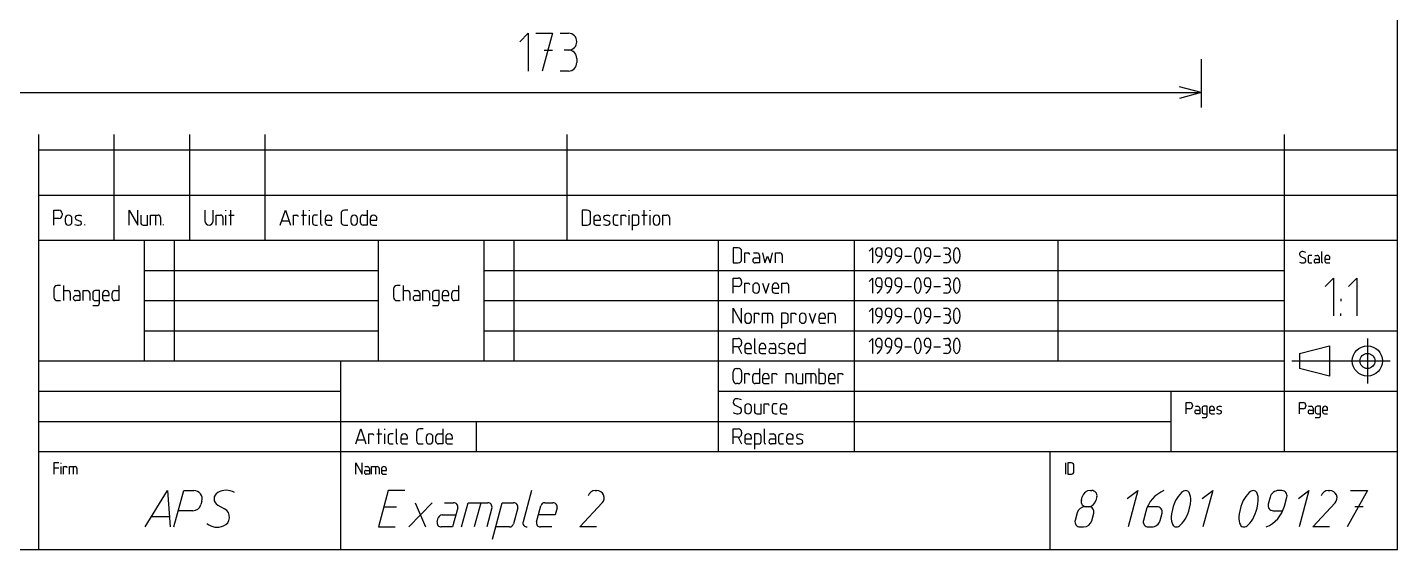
# Model space of a CAD drawing. Header units: millimetres. Extents: x 10 to 287, y 10 to 200.
# Drawn here: x 105.5 to 287, y 10 to 79.2 of the extents above; entities that cross this region are included whole.
import ezdxf

# ---------------------------------------------------------------- set-up
doc = ezdxf.new("R2010")
doc.units = ezdxf.units.MM
doc.layers.add('border', color=7, linetype='CONTINUOUS')
doc.layers.add('default', color=7, linetype='CONTINUOUS')

msp = doc.modelspace()

# ---------------------------------------------------------------- linework, layer by layer
at = {"layer": 'border', "color": 0, "linetype": 'CONTINUOUS'}
for p, q in [((287.000031, 10.000061), (287, 200)), ((107.000031, 10.000061), (107.000031, 65.000023)), ((117.000031, 51.000015), (117.000031, 65.000023)), ((127.000031, 51.000015), (127.000031, 65.000023)), ((137.000031, 51.000015), (137.000031, 65.000023)), ((177.000031, 51.000015), (177.000031, 65.000023)), ((272.000031, 23.000061), (272.000031, 65.000061)), ((107.000031, 63.000015), (287.000031, 63.000061)), ((107.000031, 57.000015), (287.000031, 57.000061)), ((109, 53), (109, 55)), ((109, 55), (109.666667, 55)), ((110.111111, 54.555556), (110.111111, 54.333333)), ((119, 53), (119, 55)), ((119, 55), (120.111111, 53)), ((120.111111, 53), (120.111111, 55)), ((129, 55), (129, 53.555556)), ((130.111111, 53.555556), (130.111111, 55)), ((131.8, 54.888889), (131.8, 55)), ((132.422222, 55), (132.422222, 53)), ((139, 53), (139.666667, 55)), ((139.666667, 55), (140.333333, 53)), ((142.022222, 55), (142.022222, 53)), ((142.866667, 54.888889), (142.866667, 55)), ((144.333333, 55), (144.333333, 53.222222)), ((147.044444, 54.555556), (147.044444, 53.444444)), ((147.933333, 55), (147.488889, 55)), ((150.511111, 55), (150.511111, 53)), ((179.666667, 55), (179, 55)), ((179, 55), (179, 53)), ((180.111111, 53.444444), (180.111111, 54.555556)), ((185.222225, 54.888889), (185.222225, 55)), ((187.133337, 55), (187.133337, 53)), ((187.977781, 54.888889), (187.977781, 55)), ((109.666667, 53.888889), (109, 53.888889)), ((110.511111, 53.888889), (110.511111, 53.444444)), ((111.4, 53.444444), (111.4, 53.888889)), ((111.981017, 53.760687), (112.507872, 53.545576)), ((113.088892, 53), (113.088892, 53.111111)), ((120.511111, 54.333333), (120.511111, 53.333333)), ((120.844444, 53), (121.4, 53)), ((121.4, 53), (121.4, 54.333333)), ((121.8, 53), (121.8, 54.333333)), ((121.8, 54.333333), (122.8, 54.333333)), ((122.466667, 54.333333), (122.466667, 53)), ((123.133333, 54), (123.133333, 53)), ((123.533333, 53), (123.533333, 53.111111)), ((130.511111, 53), (130.511111, 54.333333)), ((130.511111, 54.333333), (131.066667, 54.333333)), ((131.4, 54), (131.4, 53)), ((131.8, 53), (131.8, 54.333333)), ((132.2, 54.333333), (132.866667, 54.333333)), ((139.185181, 53.555556), (140.148153, 53.555556)), ((140.733333, 53), (140.733333, 54.333333)), ((140.733333, 54.333333), (141.177778, 54.333333)), ((141.8, 54.333333), (142.466667, 54.333333)), ((142.866667, 53), (142.866667, 54.333333)), ((143.266667, 54), (143.266667, 53.333333)), ((143.933333, 54.333333), (143.6, 54.333333)), ((143.6, 53), (143.933333, 53)), ((144.955556, 53.888889), (144.955556, 53.333333)), ((144.955556, 53.666667), (145.844444, 53.666667)), ((145.288889, 53), (145.844444, 53)), ((145.844444, 53.666667), (145.844444, 53.888889)), ((147.488889, 53), (147.933333, 53)), ((148.333333, 53.888889), (148.333333, 53.444444)), ((149.222222, 53.444444), (149.222222, 53.888889)), ((149.622222, 53.333333), (149.622222, 54)), ((149.955556, 54.333333), (150.511111, 54.333333)), ((150.511111, 53), (149.955556, 53)), ((150.911111, 53.888889), (150.911111, 53.333333)), ((150.911111, 53.666667), (151.8, 53.666667)), ((151.244444, 53), (151.8, 53)), ((151.8, 53.666667), (151.8, 53.888889)), ((179, 53), (179.666667, 53)), ((180.511111, 53.888889), (180.511111, 53.333333)), ((180.511111, 53.666667), (181.4, 53.666667)), ((180.844444, 53), (181.4, 53)), ((181.4, 53.666667), (181.4, 53.888889)), ((181.981017, 53.760687), (182.507872, 53.545576)), ((183.088892, 54), (183.088892, 53.333333)), ((183.755559, 54.333333), (183.422225, 54.333333)), ((183.422225, 53), (183.755559, 53)), ((184.155559, 53), (184.155559, 54.333333)), ((184.155559, 54.333333), (184.600003, 54.333333)), ((185.222225, 53), (185.222225, 54.333333)), ((186.177781, 54.333333), (185.622225, 54.333333)), ((185.622225, 54.333333), (185.622225, 52.333333)), ((185.622225, 53), (186.177781, 53)), ((186.511114, 53.333333), (186.511114, 54)), ((186.911114, 54.333333), (187.577781, 54.333333)), ((187.977781, 53), (187.977781, 54.333333)), ((188.377781, 53.888889), (188.377781, 53.444444)), ((189.26667, 53.444444), (189.26667, 53.888889)), ((189.66667, 53), (189.66667, 54.333333)), ((189.66667, 54.333333), (190.222225, 54.333333)), ((190.555559, 54), (190.555559, 53)), ((107.000031, 51.000015), (287.000031, 51.000061)), ((121.000031, 35.000023), (121.000031, 51.000015)), ((125.000031, 35.000031), (125.000031, 51.000015)), ((152.000031, 35.000031), (152.000031, 51.000031)), ((166.000031, 35.000031), (166.000031, 51.000031)), ((170.000031, 35.000031), (170.000031, 51.000031)), ((197.000031, 51.000038), (197.000031, 23.000046)), ((215.000031, 51.000046), (215.000031, 23.000046)), ((242.000031, 51.000046), (242.000015, 35.000053)), ((199.666667, 50), (199, 50)), ((199, 50), (199, 48)), ((200.111111, 48.444444), (200.111111, 49.555556)), ((200.511111, 48), (200.511111, 49.333333)), ((200.511111, 49.333333), (200.955556, 49.333333)), ((201.688889, 49.333333), (202.133333, 49.333333)), ((202.866667, 49.333333), (203.2, 48)), ((203.866667, 48), (204.2, 49.333333)), ((204.6, 48), (204.6, 49.333333)), ((204.6, 49.333333), (205.155556, 49.333333)), ((217, 49.555556), (217.444444, 50)), ((217.444444, 50), (217.444444, 48)), ((217.844444, 49.555556), (217.844444, 49.333333)), ((218.733333, 49.1547), (218.733333, 49.555556)), ((219.133333, 49.555556), (219.133333, 49.333333)), ((220.022222, 49.1547), (220.022222, 49.555556)), ((220.422222, 49.555556), (220.422222, 49.333333)), ((221.311111, 49.1547), (221.311111, 49.555556)), ((224.288904, 49.555556), (224.288904, 49.333333)), ((225.177793, 49.1547), (225.177793, 49.555556)), ((226.866682, 50), (227.311126, 50)), ((227.311126, 49.111111), (227.088904, 49.111111)), ((276.899969, 49.499954), (276.899969, 48.166621)), ((199, 48), (199.666667, 48)), ((201.911111, 48.666667), (202.466667, 48.666667)), ((202.466667, 48), (201.911111, 48)), ((202.466667, 49), (202.466667, 48)), ((203.2, 48), (203.533333, 48.888889)), ((203.533333, 48.888889), (203.866667, 48)), ((205.488889, 49), (205.488889, 48)), ((218.288889, 48.888889), (218.706573, 48.888889)), ((219.577778, 48.888889), (219.995462, 48.888889)), ((220.866667, 48.888889), (221.284351, 48.888889)), ((221.711111, 48.888889), (222.6, 48.888889)), ((224.733348, 48.888889), (225.151032, 48.888889)), ((225.577793, 48.888889), (226.466682, 48.888889)), ((227.311126, 48), (226.866682, 48)), ((227.75557, 48.666667), (227.75557, 48.444444)), ((274.181874, 48.869669), (274.651397, 48.630239)), ((275.133302, 48.749954), (275.133302, 48.249954)), ((275.633302, 48.999954), (275.383302, 48.999954)), ((275.383302, 47.999954), (275.633302, 47.999954)), ((276.016636, 48.999954), (276.349969, 48.999954)), ((276.183302, 48.499954), (276.599969, 48.499954)), ((276.599969, 47.999954), (276.183302, 47.999954)), ((276.599969, 48.749954), (276.599969, 47.999954)), ((277.366636, 48.666621), (277.366636, 48.249954)), ((277.366636, 48.499954), (278.033302, 48.499954)), ((277.616636, 47.999954), (278.033302, 47.999954)), ((278.033302, 48.499954), (278.033302, 48.666621)), ((121.000031, 47.000023), (152.000031, 47.000031)), ((166.000031, 47.000031), (272.000031, 47.000061)), ((199, 44), (199, 46)), ((199, 46), (199.666667, 46)), ((200.111111, 45.555556), (200.111111, 45.333333)), ((217, 45.555556), (217.444444, 46)), ((217.444444, 46), (217.444444, 44)), ((217.844444, 45.555556), (217.844444, 45.333333)), ((218.733333, 45.1547), (218.733333, 45.555556)), ((219.133333, 45.555556), (219.133333, 45.333333)), ((220.022222, 45.1547), (220.022222, 45.555556)), ((220.422222, 45.555556), (220.422222, 45.333333)), ((221.311111, 45.1547), (221.311111, 45.555556)), ((224.288904, 45.555556), (224.288904, 45.333333)), ((225.177793, 45.1547), (225.177793, 45.555556)), ((226.866682, 46), (227.311126, 46)), ((277.388889, 44.888889), (278.5, 46)), ((278.5, 46), (278.5, 41)), ((280.5, 44.888889), (281.611111, 46)), ((281.611111, 46), (281.611111, 41)), ((109, 44.555556), (109, 43.444444)), ((109.888889, 45), (109.444444, 45)), ((110.288889, 45), (110.288889, 43)), ((110.288889, 44.333333), (110.844444, 44.333333)), ((111.177778, 44), (111.177778, 43)), ((111.688889, 44.333333), (112.133333, 44.333333)), ((111.911111, 43.666667), (112.466667, 43.666667)), ((112.466667, 44), (112.466667, 43)), ((112.866667, 43), (112.866667, 44.333333)), ((112.866667, 44.333333), (113.422222, 44.333333)), ((113.755556, 44), (113.755556, 43)), ((114.155556, 44), (114.155556, 43.333333)), ((115.044444, 44.333333), (114.488889, 44.333333)), ((115.044444, 42.666667), (115.044444, 44.333333)), ((115.444444, 43.888889), (115.444444, 43.333333)), ((115.444444, 43.666667), (116.333333, 43.666667)), ((116.333333, 43.666667), (116.333333, 43.888889)), ((116.733333, 43.333333), (116.733333, 44)), ((117.066667, 44.333333), (117.622222, 44.333333)), ((117.622222, 45), (117.622222, 43)), ((154, 44.555556), (154, 43.444444)), ((154.888889, 45), (154.444444, 45)), ((155.288889, 45), (155.288889, 43)), ((155.288889, 44.333333), (155.844444, 44.333333)), ((156.177778, 44), (156.177778, 43)), ((156.688889, 44.333333), (157.133333, 44.333333)), ((156.911111, 43.666667), (157.466667, 43.666667)), ((157.466667, 44), (157.466667, 43)), ((157.866667, 43), (157.866667, 44.333333)), ((157.866667, 44.333333), (158.422222, 44.333333)), ((158.755556, 44), (158.755556, 43)), ((159.155556, 44), (159.155556, 43.333333)), ((160.044444, 44.333333), (159.488889, 44.333333)), ((160.044444, 42.666667), (160.044444, 44.333333)), ((160.444444, 43.888889), (160.444444, 43.333333)), ((160.444444, 43.666667), (161.333333, 43.666667)), ((161.333333, 43.666667), (161.333333, 43.888889)), ((161.733333, 43.333333), (161.733333, 44)), ((162.066667, 44.333333), (162.622222, 44.333333)), ((162.622222, 45), (162.622222, 43)), ((199.666667, 44.888889), (199, 44.888889)), ((200.511111, 44), (200.511111, 45.333333)), ((200.511111, 45.333333), (200.955556, 45.333333)), ((201.577778, 44.888889), (201.577778, 44.444444)), ((202.466667, 44.444444), (202.466667, 44.888889)), ((202.866667, 45.333333), (203.311111, 44)), ((203.311111, 44), (203.755556, 45.333333)), ((204.155556, 44.888889), (204.155556, 44.333333)), ((204.155556, 44.666667), (205.044444, 44.666667)), ((204.488889, 44), (205.044444, 44)), ((205.044444, 44.666667), (205.044444, 44.888889)), ((205.444444, 44), (205.444444, 45.333333)), ((205.444444, 45.333333), (206, 45.333333)), ((206.333333, 45), (206.333333, 44)), ((218.288889, 44.888889), (218.706573, 44.888889)), ((219.577778, 44.888889), (219.995462, 44.888889)), ((220.866667, 44.888889), (221.284351, 44.888889)), ((221.711111, 44.888889), (222.6, 44.888889)), ((224.733348, 44.888889), (225.151032, 44.888889)), ((225.577793, 44.888889), (226.466682, 44.888889)), ((227.311126, 44), (226.866682, 44)), ((227.311126, 45.111111), (227.088904, 45.111111)), ((227.75557, 44.666667), (227.75557, 44.444444)), ((109.444444, 43), (109.888889, 43)), ((112.466667, 43), (111.911111, 43)), ((114.155556, 42.333333), (114.711111, 42.333333)), ((114.488889, 43), (115.044444, 43)), ((115.777778, 43), (116.333333, 43)), ((117.622222, 43), (117.066667, 43)), ((121.000031, 43.000023), (152.000031, 43.000031)), ((154.444444, 43), (154.888889, 43)), ((157.466667, 43), (156.911111, 43)), ((159.155556, 42.333333), (159.711111, 42.333333)), ((159.488889, 43), (160.044444, 43)), ((160.777778, 43), (161.333333, 43)), ((162.622222, 43), (162.066667, 43)), ((166.000031, 43.000031), (272.000031, 43.000061)), ((199, 40), (199, 42)), ((199, 42), (200.111111, 40)), ((200.111111, 40), (200.111111, 42)), ((217, 41.555556), (217.444444, 42)), ((217.444444, 42), (217.444444, 40)), ((226.866682, 42), (227.311126, 42)), ((279.5, 43.222222), (279.5, 42.944444)), ((200.511111, 40.888889), (200.511111, 40.444444)), ((201.4, 40.444444), (201.4, 40.888889)), ((201.8, 40), (201.8, 41.333333)), ((201.8, 41.333333), (202.244444, 41.333333)), ((202.866667, 40), (202.866667, 41.333333)), ((202.866667, 41.333333), (203.866667, 41.333333)), ((203.533333, 41.333333), (203.533333, 40)), ((204.2, 41), (204.2, 40)), ((205.955556, 41.333333), (205.4, 41.333333)), ((205.4, 41.333333), (205.4, 39.333333)), ((205.4, 40), (205.955556, 40)), ((206.288889, 40.333333), (206.288889, 41)), ((206.688889, 40), (206.688889, 41.333333)), ((206.688889, 41.333333), (207.133333, 41.333333)), ((207.755556, 40.888889), (207.755556, 40.444444)), ((208.644444, 40.444444), (208.644444, 40.888889)), ((209.044444, 41.333333), (209.488889, 40)), ((209.488889, 40), (209.933333, 41.333333)), ((210.333333, 40.888889), (210.333333, 40.333333)), ((210.333333, 40.666667), (211.222222, 40.666667)), ((210.666667, 40), (211.222222, 40)), ((211.222222, 40.666667), (211.222222, 40.888889)), ((211.622222, 40), (211.622222, 41.333333)), ((211.622222, 41.333333), (212.177778, 41.333333)), ((212.511111, 41), (212.511111, 40)), ((217.844444, 41.555556), (217.844444, 41.333333)), ((218.288889, 40.888889), (218.706573, 40.888889)), ((218.733333, 41.1547), (218.733333, 41.555556)), ((219.133333, 41.555556), (219.133333, 41.333333)), ((219.577778, 40.888889), (219.995462, 40.888889)), ((220.022222, 41.1547), (220.022222, 41.555556)), ((220.422222, 41.555556), (220.422222, 41.333333)), ((220.866667, 40.888889), (221.284351, 40.888889)), ((221.311111, 41.1547), (221.311111, 41.555556)), ((221.711111, 40.888889), (222.6, 40.888889)), ((224.288904, 41.555556), (224.288904, 41.333333)), ((224.733348, 40.888889), (225.151032, 40.888889)), ((225.177793, 41.1547), (225.177793, 41.555556)), ((225.577793, 40.888889), (226.466682, 40.888889)), ((227.311126, 40), (226.866682, 40)), ((227.311126, 41.111111), (227.088904, 41.111111)), ((227.75557, 40.666667), (227.75557, 40.444444)), ((279.5, 41), (279.5, 41.277778)), ((121.000031, 39.000023), (152.000031, 39.000031)), ((166.000031, 39.000031), (272.000031, 39.000061)), ((272.000031, 39.000061), (287.000031, 39.000061)), ((199, 36), (199, 38)), ((199, 38), (199.666667, 38)), ((199.666667, 36.888889), (199, 36.888889)), ((199.666667, 36.888889), (200.111111, 36)), ((200.111111, 37.555556), (200.111111, 37.333333)), ((200.511111, 36.888889), (200.511111, 36.333333)), ((200.511111, 36.666667), (201.4, 36.666667)), ((201.4, 36.666667), (201.4, 36.888889)), ((201.8, 38), (201.8, 36.222222)), ((202.422222, 36.888889), (202.422222, 36.333333)), ((202.422222, 36.666667), (203.311111, 36.666667)), ((203.311111, 36.666667), (203.311111, 36.888889)), ((203.822222, 37.333333), (204.266667, 37.333333)), ((204.044444, 36.666667), (204.6, 36.666667)), ((204.6, 37), (204.6, 36)), ((205.181017, 36.760687), (205.707872, 36.545576)), ((206.288892, 36.888889), (206.288892, 36.333333)), ((206.288892, 36.666667), (207.177781, 36.666667)), ((207.177781, 36.666667), (207.177781, 36.888889)), ((207.577781, 36.333333), (207.577781, 37)), ((207.911114, 37.333333), (208.46667, 37.333333)), ((208.46667, 38), (208.46667, 36)), ((217, 37.555556), (217.444444, 38)), ((217.444444, 38), (217.444444, 36)), ((217.844444, 37.555556), (217.844444, 37.333333)), ((218.288889, 36.888889), (218.706573, 36.888889)), ((218.733333, 37.1547), (218.733333, 37.555556)), ((219.133333, 37.555556), (219.133333, 37.333333)), ((219.577778, 36.888889), (219.995462, 36.888889)), ((220.022222, 37.1547), (220.022222, 37.555556)), ((220.422222, 37.555556), (220.422222, 37.333333)), ((220.866667, 36.888889), (221.284351, 36.888889)), ((221.311111, 37.1547), (221.311111, 37.555556)), ((221.711111, 36.888889), (222.6, 36.888889)), ((224.288904, 37.555556), (224.288904, 37.333333)), ((224.733348, 36.888889), (225.151032, 36.888889)), ((225.177793, 37.1547), (225.177793, 37.555556)), ((225.577793, 36.888889), (226.466682, 36.888889)), ((226.866682, 38), (227.311126, 38)), ((227.311126, 37.111111), (227.088904, 37.111111)), ((227.75557, 36.666667), (227.75557, 36.444444)), ((274, 36), (278, 37)), ((278, 37), (278, 33)), ((107.000031, 35.000023), (272.000031, 35.000061)), ((147.000031, 10.000061), (147.000031, 35.000031)), ((200.844444, 36), (201.4, 36)), ((202.755556, 36), (203.311111, 36)), ((204.6, 36), (204.044444, 36)), ((206.622225, 36), (207.177781, 36)), ((208.46667, 36), (207.911114, 36)), ((227.311126, 36), (226.866682, 36)), ((274, 36), (274, 34)), ((199, 32.444444), (199, 33.555556)), ((199.444444, 34), (199.666667, 34)), ((200.111111, 33.555556), (200.111111, 32.444444)), ((200.511111, 32), (200.511111, 33.333333)), ((200.511111, 33.333333), (200.955556, 33.333333)), ((201.577778, 32.333333), (201.577778, 33)), ((201.911111, 33.333333), (202.466667, 33.333333)), ((202.466667, 34), (202.466667, 32)), ((202.866667, 32.888889), (202.866667, 32.333333)), ((203.755556, 32.666667), (203.755556, 32.888889)), ((204.155556, 32), (204.155556, 33.333333)), ((204.155556, 33.333333), (204.6, 33.333333)), ((206.022222, 32), (206.022222, 33.333333)), ((206.022222, 33.333333), (206.577778, 33.333333)), ((206.911111, 33), (206.911111, 32)), ((207.311111, 33.333333), (207.311111, 32.333333)), ((208.2, 32), (208.2, 33.333333)), ((208.6, 32), (208.6, 33.333333)), ((208.6, 33.333333), (209.6, 33.333333)), ((209.266667, 33.333333), (209.266667, 32)), ((209.933333, 33), (209.933333, 32)), ((210.333333, 34), (210.333333, 32)), ((210.888889, 33.333333), (210.333333, 33.333333)), ((211.222222, 32.333333), (211.222222, 33)), ((211.622222, 32.888889), (211.622222, 32.333333)), ((212.511111, 32.666667), (212.511111, 32.888889)), ((212.911111, 32), (212.911111, 33.333333)), ((212.911111, 33.333333), (213.355556, 33.333333)), ((278, 33), (274, 34)), ((107.000031, 31.000023), (147.000031, 31.000031)), ((197.000031, 31.000046), (287.000031, 31.000061)), ((199.666667, 32), (199.444444, 32)), ((202.466667, 32), (201.911111, 32)), ((202.866667, 32.666667), (203.755556, 32.666667)), ((203.2, 32), (203.755556, 32)), ((207.644444, 32), (208.2, 32)), ((210.333333, 32), (210.888889, 32)), ((211.622222, 32.666667), (212.511111, 32.666667)), ((211.955556, 32), (212.511111, 32)), ((257.000031, 23.000061), (257.000031, 31.000053)), ((199.24254, 29.15962), (199.868571, 28.84038)), ((201.8, 29.333333), (201.8, 28.333333)), ((202.688889, 28), (202.688889, 29.333333)), ((203.088889, 28), (203.088889, 29.333333)), ((203.088889, 29.333333), (203.533333, 29.333333)), ((204.822222, 29.333333), (204.488889, 29.333333)), ((258.999969, 27.999954), (258.999969, 29.499954)), ((258.999969, 29.499954), (259.499969, 29.499954)), ((259.833302, 29.166621), (259.833302, 28.999954)), ((273.999969, 27.999954), (273.999969, 29.499954)), ((273.999969, 29.499954), (274.499969, 29.499954)), ((274.833302, 29.166621), (274.833302, 28.999954)), ((200.511111, 28.888889), (200.511111, 28.444444)), ((201.4, 28.444444), (201.4, 28.888889)), ((202.133333, 28), (202.688889, 28)), ((204.155556, 29), (204.155556, 28.333333)), ((204.488889, 28), (204.822222, 28)), ((205.222222, 28.888889), (205.222222, 28.333333)), ((205.222222, 28.666667), (206.111111, 28.666667)), ((205.555556, 28), (206.111111, 28)), ((206.111111, 28.666667), (206.111111, 28.888889)), ((259.499969, 28.666621), (258.999969, 28.666621)), ((260.216636, 28.999954), (260.549969, 28.999954)), ((260.383302, 28.499954), (260.799969, 28.499954)), ((260.799969, 27.999954), (260.383302, 27.999954)), ((260.799969, 28.749954), (260.799969, 27.999954)), ((261.099969, 28.749954), (261.099969, 28.249954)), ((261.099969, 27.499954), (261.516636, 27.499954)), ((261.766636, 28.999954), (261.349969, 28.999954)), ((261.349969, 27.999954), (261.766636, 27.999954)), ((261.766636, 27.749954), (261.766636, 28.999954)), ((262.066636, 28.666621), (262.066636, 28.249954)), ((262.066636, 28.499954), (262.733302, 28.499954)), ((262.316636, 27.999954), (262.733302, 27.999954)), ((262.733302, 28.499954), (262.733302, 28.666621)), ((263.169065, 28.570469), (263.564206, 28.409136)), ((274.499969, 28.666621), (273.999969, 28.666621)), ((275.216636, 28.999954), (275.549969, 28.999954)), ((275.383302, 28.499954), (275.799969, 28.499954)), ((275.799969, 27.999954), (275.383302, 27.999954)), ((275.799969, 28.749954), (275.799969, 27.999954)), ((276.099969, 28.749954), (276.099969, 28.249954)), ((276.099969, 27.499954), (276.516636, 27.499954)), ((276.766636, 28.999954), (276.349969, 28.999954)), ((276.349969, 27.999954), (276.766636, 27.999954)), ((276.766636, 27.749954), (276.766636, 28.999954)), ((277.066636, 28.666621), (277.066636, 28.249954)), ((277.066636, 28.499954), (277.733302, 28.499954)), ((277.316636, 27.999954), (277.733302, 27.999954)), ((277.733302, 28.499954), (277.733302, 28.666621)), ((107.000031, 27.000031), (147.000031, 27.000031)), ((147.000031, 27.000031), (197.000031, 27.000046)), ((149, 24), (149.666667, 26)), ((149.666667, 26), (150.333333, 24)), ((152.022222, 26), (152.022222, 24)), ((152.866667, 25.888889), (152.866667, 26)), ((154.333333, 26), (154.333333, 24.222222)), ((157.044444, 25.555556), (157.044444, 24.444444)), ((157.933333, 26), (157.488889, 26)), ((160.511111, 26), (160.511111, 24)), ((165.000031, 23.000031), (165.000031, 27.000031)), ((197.000031, 27.000046), (257.000031, 27.000061)), ((199, 24), (199, 26)), ((199, 26), (199.666667, 26)), ((200.111111, 25.555556), (200.111111, 25.333333)), ((203.088889, 26), (203.088889, 24.222222)), ((149.185181, 24.555556), (150.148153, 24.555556)), ((150.733333, 24), (150.733333, 25.333333)), ((150.733333, 25.333333), (151.177778, 25.333333)), ((151.8, 25.333333), (152.466667, 25.333333)), ((152.866667, 24), (152.866667, 25.333333)), ((153.266667, 25), (153.266667, 24.333333)), ((153.933333, 25.333333), (153.6, 25.333333)), ((153.6, 24), (153.933333, 24)), ((154.955556, 24.888889), (154.955556, 24.333333)), ((154.955556, 24.666667), (155.844444, 24.666667)), ((155.288889, 24), (155.844444, 24)), ((155.844444, 24.666667), (155.844444, 24.888889)), ((157.488889, 24), (157.933333, 24)), ((158.333333, 24.888889), (158.333333, 24.444444)), ((159.222222, 24.444444), (159.222222, 24.888889)), ((159.622222, 24.333333), (159.622222, 25)), ((159.955556, 25.333333), (160.511111, 25.333333)), ((160.511111, 24), (159.955556, 24)), ((160.911111, 24.888889), (160.911111, 24.333333)), ((160.911111, 24.666667), (161.8, 24.666667)), ((161.244444, 24), (161.8, 24)), ((161.8, 24.666667), (161.8, 24.888889)), ((199.666667, 24.888889), (199, 24.888889)), ((199.666667, 24.888889), (200.111111, 24)), ((200.511111, 24.888889), (200.511111, 24.333333)), ((200.511111, 24.666667), (201.4, 24.666667)), ((200.844444, 24), (201.4, 24)), ((201.4, 24.666667), (201.4, 24.888889)), ((202.355556, 25.333333), (201.8, 25.333333)), ((201.8, 25.333333), (201.8, 23.333333)), ((201.8, 24), (202.355556, 24)), ((202.688889, 24.333333), (202.688889, 25)), ((203.822222, 25.333333), (204.266667, 25.333333)), ((204.044444, 24.666667), (204.6, 24.666667)), ((204.6, 24), (204.044444, 24)), ((204.6, 25), (204.6, 24)), ((205, 25), (205, 24.333333)), ((205.666667, 25.333333), (205.333333, 25.333333)), ((205.333333, 24), (205.666667, 24)), ((206.066667, 24.888889), (206.066667, 24.333333)), ((206.066667, 24.666667), (206.955556, 24.666667)), ((206.4, 24), (206.955556, 24)), ((206.955556, 24.666667), (206.955556, 24.888889)), ((207.536572, 24.760687), (208.063428, 24.545576)), ((107.000031, 23.000031), (287.000031, 23.000061)), ((241.000031, 10.000061), (241.000031, 23.000046)), ((109.666667, 21.5), (109, 21.5)), ((109, 21.5), (109, 20)), ((109, 20.833333), (109.666667, 20.833333)), ((109.966667, 21.416667), (109.966667, 21.5)), ((109.966667, 20), (109.966667, 21)), ((110.266667, 20), (110.266667, 21)), ((110.266667, 21), (110.6, 21)), ((111.066667, 20), (111.066667, 21)), ((111.066667, 21), (111.816667, 21)), ((111.566667, 21), (111.566667, 20)), ((112.066667, 20.75), (112.066667, 20)), ((149, 20), (149, 21.5)), ((149, 21.5), (149.833333, 20)), ((149.833333, 20), (149.833333, 21.5)), ((150.216667, 21), (150.55, 21)), ((150.383333, 20.5), (150.8, 20.5)), ((150.8, 20), (150.383333, 20)), ((150.8, 20.75), (150.8, 20)), ((151.1, 20), (151.1, 21)), ((151.1, 21), (151.85, 21)), ((151.6, 21), (151.6, 20)), ((152.1, 20.75), (152.1, 20)), ((152.4, 20.666667), (152.4, 20.25)), ((152.4, 20.5), (153.066667, 20.5)), ((152.65, 20), (153.066667, 20)), ((153.066667, 20.5), (153.066667, 20.666667)), ((243, 21.5), (243, 20)), ((243.8, 21.5), (243.3, 21.5)), ((243.3, 21.5), (243.3, 20)), ((243.3, 20), (243.8, 20)), ((244.133333, 20.333333), (244.133333, 21.166667)), ((121.083822, 13), (124.04457, 17.829633)), ((124.04457, 17.829633), (124.417156, 13)), ((124.917156, 13), (126.211237, 17.829633)), ((126.211237, 17.829633), (127.540989, 17.829628)), ((128.614258, 16.430944), (128.490764, 15.970039)), ((245.11085, 16.557306), (245.23092, 17.006083)), ((246.304189, 17.829628), (246.491059, 17.829633)), ((247.180519, 17.024694), (247.041731, 16.506667)), ((251.195352, 16.756378), (252.59404, 17.829633)), ((252.59404, 17.829633), (251.299925, 13)), ((257.601678, 16.488067), (257.416538, 16.075722)), ((259.552057, 16.078389), (259.59234, 16.488067)), ((261.106921, 16.756378), (262.505609, 17.829633)), ((262.505609, 17.829633), (261.211494, 13)), ((266.552463, 16.488067), (266.367323, 16.075722)), ((268.502842, 16.078389), (268.543125, 16.488067)), ((270.111009, 16.955444), (269.860528, 16.020678)), ((271.662455, 17.829633), (271.250264, 17.829633)), ((272.012559, 15.758717), (272.333232, 16.955444)), ((273.863437, 16.756378), (275.262126, 17.829633)), ((275.262126, 17.829633), (273.968011, 13)), ((277.802226, 17.829633), (278.011441, 17.829633)), ((283, 17.829633), (280.316996, 13)), ((280.777778, 17.829633), (283, 17.829633)), ((127.417495, 15.1465), (125.49231, 15.1465)), ((130.714572, 15.900228), (131.62681, 15.3968)), ((244.543258, 14.859583), (244.279246, 13.874178)), ((246.081174, 15.683128), (245.616526, 15.683128)), ((246.081174, 15.683128), (245.781627, 15.683128)), ((246.487905, 13.823544), (246.75195, 14.80895)), ((253.648951, 15.070917), (253.32828, 13.874183)), ((255.130173, 15.683128), (253.865423, 15.683128)), ((255.550502, 13.874189), (255.80095, 14.808956)), ((257.066807, 14.75125), (257.026524, 14.341567)), ((257.174907, 15.322294), (257.066807, 14.75125)), ((257.288059, 15.721033), (257.174907, 15.322294)), ((257.416538, 16.075722), (257.288059, 15.721033)), ((259.017186, 14.341567), (259.202326, 14.753911)), ((259.202326, 14.753911), (259.330804, 15.1086)), ((259.330804, 15.1086), (259.443957, 15.507339)), ((259.443957, 15.507339), (259.552057, 16.078389)), ((266.017592, 14.75125), (265.977309, 14.341567)), ((266.125692, 15.322294), (266.017592, 14.75125)), ((266.238844, 15.721033), (266.125692, 15.322294)), ((266.367323, 16.075722), (266.238844, 15.721033)), ((267.967971, 14.341567), (268.153111, 14.753911)), ((268.153111, 14.753911), (268.281589, 15.1086)), ((268.281589, 15.1086), (268.394742, 15.507339)), ((268.394742, 15.507339), (268.502842, 16.078389)), ((270.531304, 15.1465), (271.796054, 15.1465)), ((275.762126, 13), (278.724534, 16.196561)), ((282.424845, 15.683128), (281.313734, 15.683128)), ((124.313667, 14.341567), (121.906271, 14.341567)), ((244.950023, 13), (245.414636, 13)), ((253.999056, 13.000006), (254.411247, 13.000006)), ((277.984348, 13), (275.762126, 13)), ((10, 10), (287.000031, 10.000061))]:
    msp.add_line(p, q, dxfattribs=at)
at = {"layer": 'border', "color": 0}
for p, q in [((283, 38), (283, 32)), ((273, 35), (286, 35))]:
    msp.add_line(p, q, dxfattribs=at)
at = {"layer": 'border', "color": 0, "linetype": 'CONTINUOUS'}
for radius in [2, 1]:
    msp.add_circle((283, 35), radius, dxfattribs=at)
for centre, radius, start, end in [((109.666667, 54.555556), 0.444444, 0, 90), ((147.488889, 54.555556), 0.444444, 90, 180), ((179.666667, 54.555556), 0.444444, 0, 90), ((109.666667, 54.333333), 0.444444, 270, 0), ((110.955556, 53.888889), 0.444444, 0, 180), ((110.955556, 53.444444), 0.444444, 180, 0), ((112.207959, 53.901627), 0.901627, 243.097656, 288.275513), ((112.08182, 54.007569), 0.266667, 108.274567, 247.790543), ((112.28093, 53.40464), 0.901622, 63.09737, 108.27552), ((112.407069, 53.298693), 0.266664, 288.274933, 67.791191), ((120.844444, 53.333333), 0.333333, 180, 270), ((122.8, 54), 0.333333, 0, 90), ((129.555556, 53.555556), 0.555556, 180, 0), ((131.066667, 54), 0.333333, 0, 90), ((141.177778, 54.111111), 0.222222, 0, 90), ((143.6, 54), 0.333333, 90, 180), ((143.6, 53.333333), 0.333333, 180, 270), ((144.555556, 53.222222), 0.222222, 180, 270), ((145.4, 53.888889), 0.444444, 0, 180), ((145.288889, 53.333333), 0.333333, 180, 270), ((147.488889, 53.444444), 0.444444, 180, 270), ((148.777778, 53.888889), 0.444444, 0, 180), ((148.777778, 53.444444), 0.444444, 180, 0), ((149.955556, 54), 0.333333, 90, 180), ((149.955556, 53.333333), 0.333333, 180, 270), ((151.244444, 53.333333), 0.333333, 180, 270), ((151.355556, 53.888889), 0.444444, 0, 180), ((179.666667, 53.444444), 0.444444, 270, 0), ((180.844444, 53.333333), 0.333333, 180, 270), ((180.955556, 53.888889), 0.444444, 0, 180), ((182.207959, 53.901627), 0.901627, 243.097656, 288.275513), ((182.08182, 54.007569), 0.266667, 108.274567, 247.790543), ((182.28093, 53.40464), 0.901622, 63.09737, 108.27552), ((182.407069, 53.298693), 0.266664, 288.274933, 67.791191), ((183.422225, 54), 0.333333, 90, 180), ((183.422225, 53.333333), 0.333333, 180, 270), ((184.600003, 54.111111), 0.222222, 0, 90), ((186.177781, 54), 0.333333, 0, 90), ((186.177781, 53.333333), 0.333333, 270, 0), ((188.822225, 53.888889), 0.444444, 0, 180), ((188.822225, 53.444444), 0.444444, 180, 0), ((190.222225, 54), 0.333333, 0, 90), ((199.666667, 49.555556), 0.444444, 0, 90), ((200.955556, 49.111111), 0.222222, 0, 90), ((202.133333, 49), 0.333333, 0, 90), ((205.155556, 49), 0.333333, 0, 90), ((218.288889, 49.555556), 0.444444, 0, 180), ((218.288889, 49.333333), 0.444444, 180, 270), ((217.4, 49.1547), 1.333333, 300, 0), ((219.577778, 49.555556), 0.444444, 0, 180), ((219.577778, 49.333333), 0.444444, 180, 270), ((218.688889, 49.1547), 1.333333, 300, 0), ((220.866667, 49.555556), 0.444444, 0, 180), ((220.866667, 49.333333), 0.444444, 180, 270), ((219.977778, 49.1547), 1.333333, 300, 0), ((225.089925, 49.006876), 2.08994, 167.913132, 180.188507), ((224.0963, 49.249671), 1.067909, 143.232468, 169.491135), ((223.444444, 49.757887), 0.242113, 32.75695, 147.243042), ((222.792589, 49.249671), 1.067909, 10.50887, 36.76754), ((221.798964, 49.006876), 2.08994, 359.811493, 12.08686), ((224.733348, 49.555556), 0.444444, 0, 180), ((224.733348, 49.333333), 0.444444, 180, 270), ((223.844459, 49.1547), 1.333333, 300, 0), ((227.311126, 49.555556), 0.444444, 270, 90), ((227.311126, 48.666667), 0.444444, 0, 90), ((230.245496, 49.006876), 2.08994, 167.913132, 180.188507), ((229.25187, 49.249671), 1.067909, 143.232468, 169.491135), ((228.600015, 49.757887), 0.242113, 32.75695, 147.243042), ((227.948159, 49.249671), 1.067909, 10.50887, 36.76754), ((226.954534, 49.006876), 2.08994, 359.811493, 12.08686), ((274.333302, 49.166621), 0.333333, 90, 242.981201), ((274.333302, 48.395787), 1.104167, 63.074589, 90), ((199.666667, 48.444444), 0.444444, 270, 0), ((201.911111, 48.333333), 0.333333, 90, 270), ((225.089925, 48.993124), 2.08994, 179.811493, 192.086868), ((224.0963, 48.750329), 1.067909, 190.508865, 216.767532), ((223.444444, 48.242113), 0.242113, 212.756958, 327.243042), ((222.792589, 48.750329), 1.067909, 323.232452, 349.491119), ((221.798964, 48.993124), 2.08994, 347.913147, 0.18851), ((227.311126, 48.444444), 0.444444, 270, 0), ((230.245496, 48.993124), 2.08994, 179.811493, 192.086868), ((229.25187, 48.750329), 1.067909, 190.508865, 216.767532), ((228.600015, 48.242113), 0.242113, 212.756958, 327.243042), ((227.948159, 48.750329), 1.067909, 323.232452, 349.491119), ((226.954534, 48.993124), 2.08994, 347.913147, 0.18851), ((274.499969, 49.104121), 1.104167, 243.074585, 270), ((274.499969, 48.333287), 0.333333, 270, 62.98119), ((275.383302, 48.749954), 0.25, 90, 180), ((275.383302, 48.249954), 0.25, 180, 270), ((276.183302, 48.249954), 0.25, 90, 270), ((276.349969, 48.749954), 0.25, 0, 90), ((277.066636, 48.166621), 0.166667, 180, 270), ((277.699969, 48.666621), 0.333333, 0, 180), ((277.616636, 48.249954), 0.25, 180, 270), ((199.666667, 45.555556), 0.444444, 0, 90), ((218.288889, 45.555556), 0.444444, 0, 180), ((219.577778, 45.555556), 0.444444, 0, 180), ((220.866667, 45.555556), 0.444444, 0, 180), ((225.089925, 45.006876), 2.08994, 167.913132, 180.188507), ((224.0963, 45.249671), 1.067909, 143.232468, 169.491135), ((223.444444, 45.757887), 0.242113, 32.75695, 147.243042), ((222.792589, 45.249671), 1.067909, 10.50887, 36.76754), ((221.798964, 45.006876), 2.08994, 359.811493, 12.08686), ((224.733348, 45.555556), 0.444444, 0, 180), ((227.311126, 45.555556), 0.444444, 270, 90), ((230.245496, 45.006876), 2.08994, 167.913132, 180.188507), ((229.25187, 45.249671), 1.067909, 143.232468, 169.491135), ((228.600015, 45.757887), 0.242113, 32.75695, 147.243042), ((227.948159, 45.249671), 1.067909, 10.50887, 36.76754), ((226.954534, 45.006876), 2.08994, 359.811493, 12.08686), ((109.444444, 44.555556), 0.444444, 90, 180), ((110.844444, 44), 0.333333, 0, 90), ((111.911111, 43.333333), 0.333333, 90, 270), ((112.133333, 44), 0.333333, 0, 90), ((113.422222, 44), 0.333333, 0, 90), ((114.488889, 44), 0.333333, 90, 180), ((115.888889, 43.888889), 0.444444, 0, 180), ((117.066667, 44), 0.333333, 90, 180), ((154.444444, 44.555556), 0.444444, 90, 180), ((155.844444, 44), 0.333333, 0, 90), ((156.911111, 43.333333), 0.333333, 90, 270), ((157.133333, 44), 0.333333, 0, 90), ((158.422222, 44), 0.333333, 0, 90), ((159.488889, 44), 0.333333, 90, 180), ((160.888889, 43.888889), 0.444444, 0, 180), ((162.066667, 44), 0.333333, 90, 180), ((199.666667, 45.333333), 0.444444, 270, 0), ((200.955556, 45.111111), 0.222222, 0, 90), ((202.022222, 44.888889), 0.444444, 0, 180), ((202.022222, 44.444444), 0.444444, 180, 0), ((204.6, 44.888889), 0.444444, 0, 180), ((204.488889, 44.333333), 0.333333, 180, 270), ((206, 45), 0.333333, 0, 90), ((218.288889, 45.333333), 0.444444, 180, 270), ((217.4, 45.1547), 1.333333, 300, 0), ((219.577778, 45.333333), 0.444444, 180, 270), ((218.688889, 45.1547), 1.333333, 300, 0), ((220.866667, 45.333333), 0.444444, 180, 270), ((219.977778, 45.1547), 1.333333, 300, 0), ((225.089925, 44.993124), 2.08994, 179.811493, 192.086868), ((224.0963, 44.750329), 1.067909, 190.508865, 216.767532), ((223.444444, 44.242113), 0.242113, 212.756958, 327.243042), ((222.792589, 44.750329), 1.067909, 323.232452, 349.491119), ((221.798964, 44.993124), 2.08994, 347.913147, 0.18851), ((224.733348, 45.333333), 0.444444, 180, 270), ((223.844459, 45.1547), 1.333333, 300, 0), ((227.311126, 44.666667), 0.444444, 0, 90), ((227.311126, 44.444444), 0.444444, 270, 0), ((230.245496, 44.993124), 2.08994, 179.811493, 192.086868), ((229.25187, 44.750329), 1.067909, 190.508865, 216.767532), ((228.600015, 44.242113), 0.242113, 212.756958, 327.243042), ((227.948159, 44.750329), 1.067909, 323.232452, 349.491119), ((226.954534, 44.993124), 2.08994, 347.913147, 0.18851), ((109.444444, 43.444444), 0.444444, 180, 270), ((114.488889, 43.333333), 0.333333, 180, 270), ((114.711111, 42.666667), 0.333333, 270, 0), ((115.777778, 43.333333), 0.333333, 180, 270), ((117.066667, 43.333333), 0.333333, 180, 270), ((154.444444, 43.444444), 0.444444, 180, 270), ((159.488889, 43.333333), 0.333333, 180, 270), ((159.711111, 42.666667), 0.333333, 270, 0), ((160.777778, 43.333333), 0.333333, 180, 270), ((162.066667, 43.333333), 0.333333, 180, 270), ((218.288889, 41.555556), 0.444444, 0, 180), ((219.577778, 41.555556), 0.444444, 0, 180), ((220.866667, 41.555556), 0.444444, 0, 180), ((224.0963, 41.249671), 1.067909, 143.232468, 169.491135), ((223.444444, 41.757887), 0.242113, 32.75695, 147.243042), ((222.792589, 41.249671), 1.067909, 10.50887, 36.76754), ((224.733348, 41.555556), 0.444444, 0, 180), ((227.311126, 41.555556), 0.444444, 270, 90), ((229.25187, 41.249671), 1.067909, 143.232468, 169.491135), ((228.600015, 41.757887), 0.242113, 32.75695, 147.243042), ((227.948159, 41.249671), 1.067909, 10.50887, 36.76754), ((200.955556, 40.888889), 0.444444, 0, 180), ((200.955556, 40.444444), 0.444444, 180, 0), ((202.244444, 41.111111), 0.222222, 0, 90), ((203.866667, 41), 0.333333, 0, 90), ((205.955556, 41), 0.333333, 0, 90), ((205.955556, 40.333333), 0.333333, 270, 0), ((207.133333, 41.111111), 0.222222, 0, 90), ((208.2, 40.888889), 0.444444, 0, 180), ((208.2, 40.444444), 0.444444, 180, 0), ((210.777778, 40.888889), 0.444444, 0, 180), ((210.666667, 40.333333), 0.333333, 180, 270), ((212.177778, 41), 0.333333, 0, 90), ((218.288889, 41.333333), 0.444444, 180, 270), ((217.4, 41.1547), 1.333333, 300, 0), ((219.577778, 41.333333), 0.444444, 180, 270), ((218.688889, 41.1547), 1.333333, 300, 0), ((220.866667, 41.333333), 0.444444, 180, 270), ((219.977778, 41.1547), 1.333333, 300, 0), ((225.089925, 41.006876), 2.08994, 167.913132, 180.188507), ((225.089925, 40.993124), 2.08994, 179.811493, 192.086868), ((224.0963, 40.750329), 1.067909, 190.508865, 216.767532), ((223.444444, 40.242113), 0.242113, 212.756958, 327.243042), ((222.792589, 40.750329), 1.067909, 323.232452, 349.491119), ((221.798964, 41.006876), 2.08994, 359.811493, 12.08686), ((221.798964, 40.993124), 2.08994, 347.913147, 0.18851), ((224.733348, 41.333333), 0.444444, 180, 270), ((223.844459, 41.1547), 1.333333, 300, 0), ((227.311126, 40.666667), 0.444444, 0, 90), ((227.311126, 40.444444), 0.444444, 270, 0), ((230.245496, 41.006876), 2.08994, 167.913132, 180.188507), ((230.245496, 40.993124), 2.08994, 179.811493, 192.086868), ((229.25187, 40.750329), 1.067909, 190.508865, 216.767532), ((228.600015, 40.242113), 0.242113, 212.756958, 327.243042), ((227.948159, 40.750329), 1.067909, 323.232452, 349.491119), ((226.954534, 41.006876), 2.08994, 359.811493, 12.08686), ((226.954534, 40.993124), 2.08994, 347.913147, 0.18851), ((199.666667, 37.555556), 0.444444, 0, 90), ((199.666667, 37.333333), 0.444444, 270, 0), ((200.844444, 36.333333), 0.333333, 180, 270), ((200.955556, 36.888889), 0.444444, 0, 180), ((202.866667, 36.888889), 0.444444, 0, 180), ((202.755556, 36.333333), 0.333333, 180, 270), ((204.044444, 36.333333), 0.333333, 90, 270), ((204.266667, 37), 0.333333, 0, 90), ((205.28182, 37.007569), 0.266667, 108.274567, 247.790543), ((205.48093, 36.40464), 0.901622, 63.09737, 108.27552), ((205.607069, 36.298693), 0.266664, 288.274933, 67.791191), ((206.622225, 36.333333), 0.333333, 180, 270), ((206.733337, 36.888889), 0.444444, 0, 180), ((207.911114, 37), 0.333333, 90, 180), ((207.911114, 36.333333), 0.333333, 180, 270), ((218.288889, 37.555556), 0.444444, 0, 180), ((218.288889, 37.333333), 0.444444, 180, 270), ((217.4, 37.1547), 1.333333, 300, 0), ((219.577778, 37.555556), 0.444444, 0, 180), ((219.577778, 37.333333), 0.444444, 180, 270), ((218.688889, 37.1547), 1.333333, 300, 0), ((220.866667, 37.555556), 0.444444, 0, 180), ((220.866667, 37.333333), 0.444444, 180, 270), ((219.977778, 37.1547), 1.333333, 300, 0), ((225.089925, 37.006876), 2.08994, 167.913132, 180.188507), ((225.089925, 36.993124), 2.08994, 179.811493, 192.086868), ((224.0963, 37.249671), 1.067909, 143.232468, 169.491135), ((224.0963, 36.750329), 1.067909, 190.508865, 216.767532), ((223.444444, 37.757887), 0.242113, 32.75695, 147.243042), ((222.792589, 36.750329), 1.067909, 323.232452, 349.491119), ((222.792589, 37.249671), 1.067909, 10.50887, 36.76754), ((221.798964, 37.006876), 2.08994, 359.811493, 12.08686), ((221.798964, 36.993124), 2.08994, 347.913147, 0.18851), ((224.733348, 37.555556), 0.444444, 0, 180), ((224.733348, 37.333333), 0.444444, 180, 270), ((223.844459, 37.1547), 1.333333, 300, 0), ((227.311126, 37.555556), 0.444444, 270, 90), ((227.311126, 36.666667), 0.444444, 0, 90), ((227.311126, 36.444444), 0.444444, 270, 0), ((230.245496, 37.006876), 2.08994, 167.913132, 180.188507), ((230.245496, 36.993124), 2.08994, 179.811493, 192.086868), ((229.25187, 37.249671), 1.067909, 143.232468, 169.491135), ((229.25187, 36.750329), 1.067909, 190.508865, 216.767532), ((228.600015, 37.757887), 0.242113, 32.75695, 147.243042), ((227.948159, 36.750329), 1.067909, 323.232452, 349.491119), ((227.948159, 37.249671), 1.067909, 10.50887, 36.76754), ((226.954534, 37.006876), 2.08994, 359.811493, 12.08686), ((226.954534, 36.993124), 2.08994, 347.913147, 0.18851), ((202.022222, 36.222222), 0.222222, 180, 270), ((205.407959, 36.901627), 0.901627, 243.097656, 288.275513), ((223.444444, 36.242113), 0.242113, 212.756958, 327.243042), ((228.600015, 36.242113), 0.242113, 212.756958, 327.243042), ((199.444444, 33.555556), 0.444444, 90, 180), ((199.666667, 33.555556), 0.444444, 0, 90), ((200.955556, 33.111111), 0.222222, 0, 90), ((201.911111, 33), 0.333333, 90, 180), ((203.311111, 32.888889), 0.444444, 0, 180), ((204.6, 33.111111), 0.222222, 0, 90), ((206.577778, 33), 0.333333, 0, 90), ((209.6, 33), 0.333333, 0, 90), ((210.888889, 33), 0.333333, 0, 90), ((212.066667, 32.888889), 0.444444, 0, 180), ((213.355556, 33.111111), 0.222222, 0, 90), ((199.444444, 32.444444), 0.444444, 180, 270), ((199.666667, 32.444444), 0.444444, 270, 0), ((201.911111, 32.333333), 0.333333, 180, 270), ((203.2, 32.333333), 0.333333, 180, 270), ((207.644444, 32.333333), 0.333333, 180, 270), ((210.888889, 32.333333), 0.333333, 270, 0), ((211.955556, 32.333333), 0.333333, 180, 270), ((199.444444, 29.555556), 0.444444, 90, 242.981201), ((199.444444, 28.527778), 1.472222, 63.074589, 90), ((200.955556, 28.888889), 0.444444, 0, 180), ((203.533333, 29.111111), 0.222222, 0, 90), ((204.488889, 29), 0.333333, 90, 180), ((205.666667, 28.888889), 0.444444, 0, 180), ((259.499969, 29.166621), 0.333333, 0, 90), ((274.499969, 29.166621), 0.333333, 0, 90), ((199.666667, 29.472222), 1.472222, 243.074585, 270), ((199.666667, 28.444444), 0.444444, 270, 62.98119), ((200.955556, 28.444444), 0.444444, 180, 0), ((202.133333, 28.333333), 0.333333, 180, 270), ((204.488889, 28.333333), 0.333333, 180, 270), ((205.555556, 28.333333), 0.333333, 180, 270), ((259.499969, 28.999954), 0.333333, 270, 0), ((260.383302, 28.249954), 0.25, 90, 270), ((260.549969, 28.749954), 0.25, 0, 90), ((261.349969, 28.749954), 0.25, 90, 180), ((261.349969, 28.249954), 0.25, 180, 270), ((261.516636, 27.749954), 0.25, 270, 0), ((262.399969, 28.666621), 0.333333, 0, 180), ((262.316636, 28.249954), 0.25, 180, 270), ((263.339271, 28.676174), 0.67622, 243.097656, 288.275513), ((263.244667, 28.755631), 0.2, 108.274567, 247.790543), ((263.394, 28.303434), 0.676217, 63.09737, 108.27552), ((263.488604, 28.223974), 0.199998, 288.274933, 67.791191), ((274.499969, 28.999954), 0.333333, 270, 0), ((275.383302, 28.249954), 0.25, 90, 270), ((275.549969, 28.749954), 0.25, 0, 90), ((276.349969, 28.749954), 0.25, 90, 180), ((276.349969, 28.249954), 0.25, 180, 270), ((276.516636, 27.749954), 0.25, 270, 0), ((277.399969, 28.666621), 0.333333, 0, 180), ((277.316636, 28.249954), 0.25, 180, 270), ((157.488889, 25.555556), 0.444444, 90, 180), ((199.666667, 25.555556), 0.444444, 0, 90), ((151.177778, 25.111111), 0.222222, 0, 90), ((153.6, 25), 0.333333, 90, 180), ((153.6, 24.333333), 0.333333, 180, 270), ((154.555556, 24.222222), 0.222222, 180, 270), ((155.4, 24.888889), 0.444444, 0, 180), ((155.288889, 24.333333), 0.333333, 180, 270), ((157.488889, 24.444444), 0.444444, 180, 270), ((158.777778, 24.888889), 0.444444, 0, 180), ((158.777778, 24.444444), 0.444444, 180, 0), ((159.955556, 25), 0.333333, 90, 180), ((159.955556, 24.333333), 0.333333, 180, 270), ((161.244444, 24.333333), 0.333333, 180, 270), ((161.355556, 24.888889), 0.444444, 0, 180), ((199.666667, 25.333333), 0.444444, 270, 0), ((200.844444, 24.333333), 0.333333, 180, 270), ((200.955556, 24.888889), 0.444444, 0, 180), ((202.355556, 25), 0.333333, 0, 90), ((202.355556, 24.333333), 0.333333, 270, 0), ((203.311111, 24.222222), 0.222222, 180, 270), ((204.044444, 24.333333), 0.333333, 90, 270), ((204.266667, 25), 0.333333, 0, 90), ((205.333333, 25), 0.333333, 90, 180), ((205.333333, 24.333333), 0.333333, 180, 270), ((206.511111, 24.888889), 0.444444, 0, 180), ((206.4, 24.333333), 0.333333, 180, 270), ((207.763514, 24.901627), 0.901627, 243.097656, 288.275513), ((207.637375, 25.007569), 0.266667, 108.274567, 247.790543), ((207.836486, 24.40464), 0.901622, 63.09737, 108.27552), ((207.962625, 24.298693), 0.266664, 288.274933, 67.791191), ((110.6, 20.833333), 0.166667, 0, 90), ((111.816667, 20.75), 0.25, 0, 90), ((150.383333, 20.25), 0.25, 90, 270), ((150.55, 20.75), 0.25, 0, 90), ((151.85, 20.75), 0.25, 0, 90), ((152.733333, 20.666667), 0.333333, 0, 180), ((152.65, 20.25), 0.25, 180, 270), ((243.8, 21.166667), 0.333333, 0, 90), ((243.8, 20.333333), 0.333333, 270, 0), ((127.540989, 16.718511), 1.111117, 345, 90), ((131.176099, 16.736583), 0.955261, 119.451851, 241.10733), ((131.805067, 15.622711), 2.23445, 60.18087, 119.451851), ((245.781627, 16.377567), 0.694439, 165, 270), ((246.303816, 16.719), 1.110628, 90, 165), ((245.959883, 16.79655), 1.120006, 276.215851, 345), ((246.491059, 17.131872), 0.697756, 351.164215, 90), ((257.668558, 13.993878), 4.161389, 112.816887, 165), ((260.83054, 14.97545), 3.565628, 133.512711, 154.89856), ((259.040142, 16.88545), 0.947878, 95.064087, 134.518051), ((258.944622, 17.320083), 0.509689, 28.249029, 88.666687), ((257.571466, 16.668917), 2.028917, 354.896393, 26.093731), ((269.781325, 14.97545), 3.565628, 133.512711, 154.89856), ((267.990927, 16.88545), 0.947878, 95.064087, 134.518051), ((267.895407, 17.320083), 0.509689, 28.249029, 88.666687), ((266.522251, 16.668917), 2.028917, 354.896393, 26.093731), ((271.250264, 16.650178), 1.17945, 90, 165), ((271.662455, 17.135189), 0.694444, 345, 90), ((277.802226, 16.857406), 0.972222, 90, 165), ((278.011441, 16.857406), 0.972222, 317.177368, 90), ((127.417495, 16.257617), 1.111117, 270, 345), ((131.020493, 14.298144), 1.25485, 291.921448, 61.107311), ((245.616526, 14.572017), 1.111111, 90, 165), ((246.08114, 14.988678), 0.69445, 345, 90), ((255.130173, 14.988683), 0.694444, 345, 90), ((267.992954, 16.835761), 4.161394, 292.816925, 345), ((270.531338, 15.84095), 0.69445, 165, 270), ((130.654757, 15.206922), 2.23445, 231.799301, 291.921448), ((244.950023, 13.69445), 0.69445, 165, 270), ((245.414636, 14.111111), 1.111111, 270, 345), ((253.999056, 13.69445), 0.694444, 165, 270), ((254.411247, 14.179456), 1.17945, 270, 345), ((259.047636, 14.160789), 2.029172, 174.888962, 206.092712), ((257.674209, 13.509539), 0.509678, 208.248138, 268.668121), ((257.578689, 13.9442), 0.947906, 275.064636, 314.517487), ((255.788324, 15.854183), 3.565628, 313.512726, 334.89856), ((267.998421, 14.160789), 2.029172, 174.888962, 206.092712), ((266.624994, 13.509539), 0.509678, 208.248138, 268.668121), ((266.529474, 13.9442), 0.947906, 275.064636, 314.517487), ((264.739109, 15.854183), 3.565628, 313.512726, 334.89856)]:
    msp.add_arc(centre, radius, start, end, dxfattribs=at)
at = {"layer": 'default', "color": 0, "linetype": 'CONTINUOUS'}
for p, q in [((170.722222, 77.322719), (171.833333, 78.43383)), ((171.833333, 78.43383), (171.833333, 73.43383)), ((172.833333, 78.43383), (175.055556, 78.43383)), ((175.055556, 78.43383), (173.666667, 73.43383)), ((176.055556, 78.43383), (177.166667, 78.43383)), ((173.944444, 76.211608), (175.055556, 76.211608)), ((177.166667, 76.211608), (176.611111, 76.211608)), ((178.277778, 75.100497), (178.277778, 74.544941)), ((261, 75), (261, 68.576687)), ((177.166667, 73.43383), (176.055556, 73.43383)), ((261, 70.576687), (258.102223, 71.353144)), ((88, 70.576687), (261, 70.576687)), ((261, 70.576687), (258.102223, 69.80023)), ((153.294081, 17.829633), (152, 13)), ((155.516303, 17.829633), (153.294081, 17.829633)), ((172.255936, 17.829633), (171.149233, 13.699344)), ((180.712567, 17.829633), (180.921782, 17.829633)), ((152.718926, 15.683128), (154.385593, 15.683128)), ((159.101292, 16.219756), (156.016303, 13)), ((156.879069, 16.219756), (158.238526, 13)), ((160.458971, 14.609872), (162.254897, 14.609872)), ((160.741836, 16.219756), (161.962267, 16.219756)), ((162.498902, 15.520411), (161.823514, 13)), ((163.017823, 13), (163.880589, 16.219756)), ((163.880589, 16.219756), (166.489842, 16.219756)), ((165.547256, 16.219756), (164.684489, 13)), ((167.026476, 15.520411), (166.351156, 13)), ((167.114014, 11.390122), (168.408163, 16.219756)), ((168.408163, 16.219756), (169.906305, 16.219756)), ((170.442939, 15.520411), (169.877957, 13.411767)), ((172.943314, 13.699344), (173.508364, 15.807989)), ((175.409541, 14.609872), (173.187319, 14.609872)), ((174.044931, 16.219756), (175.116912, 16.219756)), ((175.653478, 15.520411), (175.409541, 14.609872)), ((178.672467, 13), (181.634876, 16.196561)), ((152, 13), (154.222222, 13)), ((159.788669, 13.69935), (159.922337, 14.198106)), ((161.823514, 13), (160.325304, 13)), ((169.341323, 13), (167.545397, 13)), ((174.978158, 13), (173.479949, 13)), ((180.894689, 13), (178.672467, 13))]:
    msp.add_line(p, q, dxfattribs=at)
for centre, radius, start, end in [((177.166667, 77.322719), 1.111111, 270, 90), ((177.166667, 75.100497), 1.111111, 0, 90), ((177.166667, 74.544941), 1.111111, 270, 0), ((180.712567, 16.857406), 0.972222, 90, 165), ((180.921782, 16.857406), 0.972222, 317.177368, 90), ((160.458971, 14.054317), 0.555556, 90, 165), ((161.962267, 15.6642), 0.555556, 345, 90), ((166.489842, 15.6642), 0.555556, 345, 90), ((169.906305, 15.664206), 0.55555, 345, 90), ((174.044998, 15.664194), 0.555556, 90, 165), ((175.116912, 15.664194), 0.555556, 345, 90), ((160.325304, 13.555556), 0.555556, 165, 270), ((169.341323, 13.55555), 0.55555, 270, 345), ((171.685868, 13.555556), 0.555556, 165, 270), ((173.479949, 13.555556), 0.555556, 165, 270)]:
    msp.add_arc(centre, radius, start, end, dxfattribs=at)

doc.saveas('drawing.dxf')
